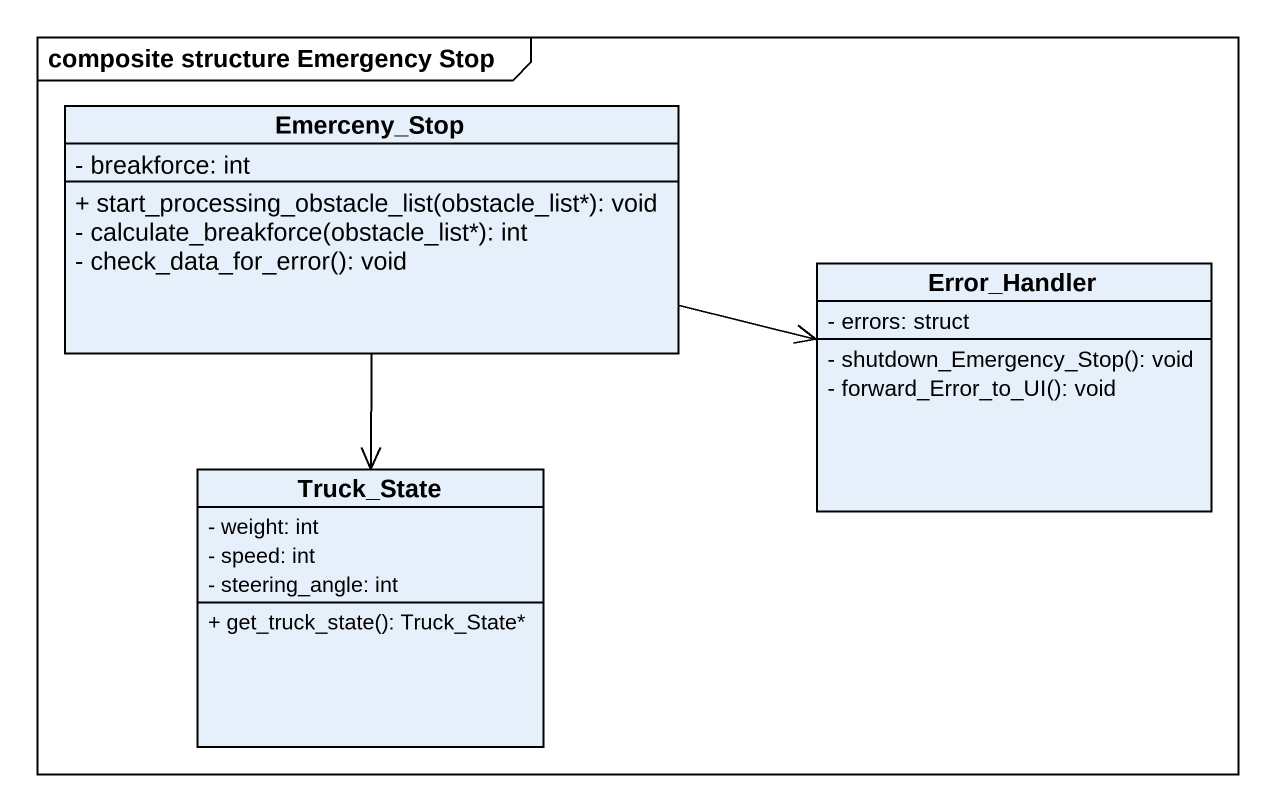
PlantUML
@startuml
mainframe composite structure Emergency Stop
hide circle
hide empty members
skinparam classAttributeIconSize 0
class Emerceny_Stop {
  - breakforce: int
  + start_processing_obstacle_list(obstacle_list*): void
  - calculate_breakforce(obstacle_list*): int
  - check_data_for_error(): void
}
class Error_Handler {
  - errors: struct
  - shutdown_Emergency_Stop(): void
  - forward_Error_to_UI(): void
}
class Truck_State {
  - weight: int
  - speed: int
  - steering_angle: int
  + get_truck_state(): Truck_State*
}
Emerceny_Stop -right-> Error_Handler
Emerceny_Stop --> Truck_State
@enduml
